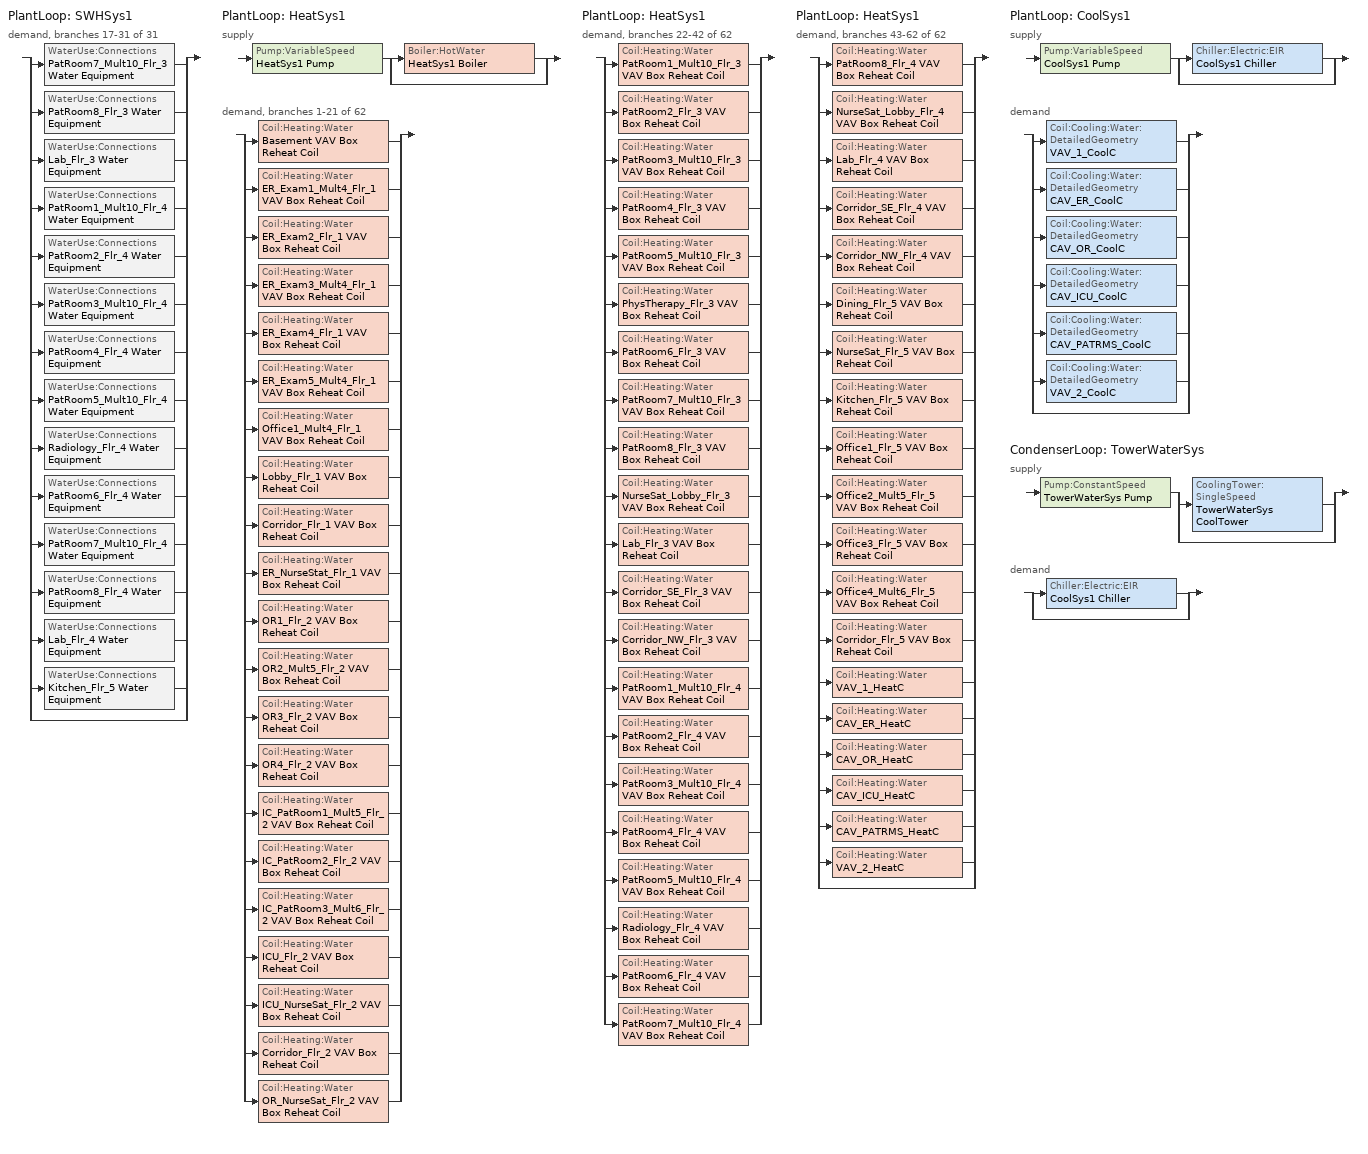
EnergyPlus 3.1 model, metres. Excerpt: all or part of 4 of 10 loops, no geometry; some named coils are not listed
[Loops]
PlantLoop 'SWHSys1'
 demand, branches 17-31 of 31: split
  | WaterUse:Connections 'PatRoom7_Mult10_Flr_3 Water Equipment'
  | WaterUse:Connections 'PatRoom8_Flr_3 Water Equipment'
  | WaterUse:Connections 'Lab_Flr_3 Water Equipment'
  | WaterUse:Connections 'PatRoom1_Mult10_Flr_4 Water Equipment'
  | WaterUse:Connections 'PatRoom2_Flr_4 Water Equipment'
  | WaterUse:Connections 'PatRoom3_Mult10_Flr_4 Water Equipment'
  | WaterUse:Connections 'PatRoom4_Flr_4 Water Equipment'
  | WaterUse:Connections 'PatRoom5_Mult10_Flr_4 Water Equipment'
  | WaterUse:Connections 'Radiology_Flr_4 Water Equipment'
  | WaterUse:Connections 'PatRoom6_Flr_4 Water Equipment'
  | WaterUse:Connections 'PatRoom7_Mult10_Flr_4 Water Equipment'
  | WaterUse:Connections 'PatRoom8_Flr_4 Water Equipment'
  | WaterUse:Connections 'Lab_Flr_4 Water Equipment'
  | WaterUse:Connections 'Kitchen_Flr_5 Water Equipment'
  | bypass
PlantLoop 'HeatSys1'
 supply: Pump:VariableSpeed 'HeatSys1 Pump' > split
  | Boiler:HotWater 'HeatSys1 Boiler'
  | bypass
 demand, branches 1-21 of 62: split
  | Coil:Heating:Water 'Basement VAV Box Reheat Coil'
  | Coil:Heating:Water 'ER_Exam1_Mult4_Flr_1 VAV Box Reheat Coil'
  | Coil:Heating:Water 'ER_Exam2_Flr_1 VAV Box Reheat Coil'
  | Coil:Heating:Water 'ER_Exam3_Mult4_Flr_1 VAV Box Reheat Coil'
  | Coil:Heating:Water 'ER_Exam4_Flr_1 VAV Box Reheat Coil'
  | Coil:Heating:Water 'ER_Exam5_Mult4_Flr_1 VAV Box Reheat Coil'
  | Coil:Heating:Water 'Office1_Mult4_Flr_1 VAV Box Reheat Coil'
  | Coil:Heating:Water 'Lobby_Flr_1 VAV Box Reheat Coil'
  | Coil:Heating:Water 'Corridor_Flr_1 VAV Box Reheat Coil'
  | Coil:Heating:Water 'ER_NurseStat_Flr_1 VAV Box Reheat Coil'
  | Coil:Heating:Water 'OR1_Flr_2 VAV Box Reheat Coil'
  | Coil:Heating:Water 'OR2_Mult5_Flr_2 VAV Box Reheat Coil'
  | Coil:Heating:Water 'OR3_Flr_2 VAV Box Reheat Coil'
  | Coil:Heating:Water 'OR4_Flr_2 VAV Box Reheat Coil'
  | Coil:Heating:Water 'IC_PatRoom1_Mult5_Flr_2 VAV Box Reheat Coil'
  | Coil:Heating:Water 'IC_PatRoom2_Flr_2 VAV Box Reheat Coil'
  | Coil:Heating:Water 'IC_PatRoom3_Mult6_Flr_2 VAV Box Reheat Coil'
  | Coil:Heating:Water 'ICU_Flr_2 VAV Box Reheat Coil'
  | Coil:Heating:Water 'ICU_NurseSat_Flr_2 VAV Box Reheat Coil'
  | Coil:Heating:Water 'Corridor_Flr_2 VAV Box Reheat Coil'
  | Coil:Heating:Water 'OR_NurseSat_Flr_2 VAV Box Reheat Coil'
PlantLoop 'HeatSys1'
 demand, branches 22-42 of 62: split
  | Coil:Heating:Water 'PatRoom1_Mult10_Flr_3 VAV Box Reheat Coil'
  | Coil:Heating:Water 'PatRoom2_Flr_3 VAV Box Reheat Coil'
  | Coil:Heating:Water 'PatRoom3_Mult10_Flr_3 VAV Box Reheat Coil'
  | Coil:Heating:Water 'PatRoom4_Flr_3 VAV Box Reheat Coil'
  | Coil:Heating:Water 'PatRoom5_Mult10_Flr_3 VAV Box Reheat Coil'
  | Coil:Heating:Water 'PhysTherapy_Flr_3 VAV Box Reheat Coil'
  | Coil:Heating:Water 'PatRoom6_Flr_3 VAV Box Reheat Coil'
  | Coil:Heating:Water 'PatRoom7_Mult10_Flr_3 VAV Box Reheat Coil'
  | Coil:Heating:Water 'PatRoom8_Flr_3 VAV Box Reheat Coil'
  | Coil:Heating:Water 'NurseSat_Lobby_Flr_3 VAV Box Reheat Coil'
  | Coil:Heating:Water 'Lab_Flr_3 VAV Box Reheat Coil'
  | Coil:Heating:Water 'Corridor_SE_Flr_3 VAV Box Reheat Coil'
  | Coil:Heating:Water 'Corridor_NW_Flr_3 VAV Box Reheat Coil'
  | Coil:Heating:Water 'PatRoom1_Mult10_Flr_4 VAV Box Reheat Coil'
  | Coil:Heating:Water 'PatRoom2_Flr_4 VAV Box Reheat Coil'
  | Coil:Heating:Water 'PatRoom3_Mult10_Flr_4 VAV Box Reheat Coil'
  | Coil:Heating:Water 'PatRoom4_Flr_4 VAV Box Reheat Coil'
  | Coil:Heating:Water 'PatRoom5_Mult10_Flr_4 VAV Box Reheat Coil'
  | Coil:Heating:Water 'Radiology_Flr_4 VAV Box Reheat Coil'
  | Coil:Heating:Water 'PatRoom6_Flr_4 VAV Box Reheat Coil'
  | Coil:Heating:Water 'PatRoom7_Mult10_Flr_4 VAV Box Reheat Coil'
PlantLoop 'HeatSys1'
 demand, branches 43-62 of 62: split
  | Coil:Heating:Water 'PatRoom8_Flr_4 VAV Box Reheat Coil'
  | Coil:Heating:Water 'NurseSat_Lobby_Flr_4 VAV Box Reheat Coil'
  | Coil:Heating:Water 'Lab_Flr_4 VAV Box Reheat Coil'
  | Coil:Heating:Water 'Corridor_SE_Flr_4 VAV Box Reheat Coil'
  | Coil:Heating:Water 'Corridor_NW_Flr_4 VAV Box Reheat Coil'
  | Coil:Heating:Water 'Dining_Flr_5 VAV Box Reheat Coil'
  | Coil:Heating:Water 'NurseSat_Flr_5 VAV Box Reheat Coil'
  | Coil:Heating:Water 'Kitchen_Flr_5 VAV Box Reheat Coil'
  | Coil:Heating:Water 'Office1_Flr_5 VAV Box Reheat Coil'
  | Coil:Heating:Water 'Office2_Mult5_Flr_5 VAV Box Reheat Coil'
  | Coil:Heating:Water 'Office3_Flr_5 VAV Box Reheat Coil'
  | Coil:Heating:Water 'Office4_Mult6_Flr_5 VAV Box Reheat Coil'
  | Coil:Heating:Water 'Corridor_Flr_5 VAV Box Reheat Coil'
  | Coil:Heating:Water 'VAV_1_HeatC'
  | Coil:Heating:Water 'CAV_ER_HeatC'
  | Coil:Heating:Water 'CAV_OR_HeatC'
  | Coil:Heating:Water 'CAV_ICU_HeatC'
  | Coil:Heating:Water 'CAV_PATRMS_HeatC'
  | Coil:Heating:Water 'VAV_2_HeatC'
  | bypass
PlantLoop 'CoolSys1'
 supply: Pump:VariableSpeed 'CoolSys1 Pump' > split
  | Chiller:Electric:EIR 'CoolSys1 Chiller'
  | bypass
 demand: split
  | Coil:Cooling:Water:DetailedGeometry 'VAV_1_CoolC'
  | Coil:Cooling:Water:DetailedGeometry 'CAV_ER_CoolC'
  | Coil:Cooling:Water:DetailedGeometry 'CAV_OR_CoolC'
  | Coil:Cooling:Water:DetailedGeometry 'CAV_ICU_CoolC'
  | Coil:Cooling:Water:DetailedGeometry 'CAV_PATRMS_CoolC'
  | Coil:Cooling:Water:DetailedGeometry 'VAV_2_CoolC'
  | bypass
CondenserLoop 'TowerWaterSys'
 supply: Pump:ConstantSpeed 'TowerWaterSys Pump' > split
  | CoolingTower:SingleSpeed 'TowerWaterSys CoolTower'
  | bypass
 demand: split
  | Chiller:Electric:EIR 'CoolSys1 Chiller'
  | bypass
[Coil:Heating:Water] Availablility Schedule=ALWAYS_ON; U-Factor Times Area Value {W/K}=AUTOSIZE; Maximum Water Flow Rate {m3/s}=AUTOSIZE; Coil Peformance input method=UFactorTimesAreaAndDesignWaterFlowRate; Nominal Capacity=AUTOSIZE; Design Inlet Water Temperature=82.2; Design Inlet Air Temperature=16.6; Design Outlet Water Temperature=71.1; Design Outlet Air Temperature=32.2
Basement VAV Box Reheat Coil; ER_Exam1_Mult4_Flr_1 VAV Box Reheat Coil; ER_Exam2_Flr_1 VAV Box Reheat Coil; ER_Exam3_Mult4_Flr_1 VAV Box Reheat Coil; ER_Exam4_Flr_1 VAV Box Reheat Coil; ER_Exam5_Mult4_Flr_1 VAV Box Reheat Coil; Office1_Mult4_Flr_1 VAV Box Reheat Coil; Lobby_Flr_1 VAV Box Reheat Coil; Corridor_Flr_1 VAV Box Reheat Coil; ER_NurseStat_Flr_1 VAV Box Reheat Coil; OR1_Flr_2 VAV Box Reheat Coil; OR2_Mult5_Flr_2 VAV Box Reheat Coil; OR3_Flr_2 VAV Box Reheat Coil; OR4_Flr_2 VAV Box Reheat Coil; IC_PatRoom1_Mult5_Flr_2 VAV Box Reheat Coil; IC_PatRoom2_Flr_2 VAV Box Reheat Coil; IC_PatRoom3_Mult6_Flr_2 VAV Box Reheat Coil; ICU_Flr_2 VAV Box Reheat Coil; ICU_NurseSat_Flr_2 VAV Box Reheat Coil; Corridor_Flr_2 VAV Box Reheat Coil; OR_NurseSat_Flr_2 VAV Box Reheat Coil; PatRoom1_Mult10_Flr_3 VAV Box Reheat Coil; PatRoom2_Flr_3 VAV Box Reheat Coil; PatRoom3_Mult10_Flr_3 VAV Box Reheat Coil; PatRoom4_Flr_3 VAV Box Reheat Coil; PatRoom5_Mult10_Flr_3 VAV Box Reheat Coil; PhysTherapy_Flr_3 VAV Box Reheat Coil; PatRoom6_Flr_3 VAV Box Reheat Coil; PatRoom7_Mult10_Flr_3 VAV Box Reheat Coil; PatRoom8_Flr_3 VAV Box Reheat Coil; NurseSat_Lobby_Flr_3 VAV Box Reheat Coil; Lab_Flr_3 VAV Box Reheat Coil; Corridor_SE_Flr_3 VAV Box Reheat Coil; Corridor_NW_Flr_3 VAV Box Reheat Coil; PatRoom1_Mult10_Flr_4 VAV Box Reheat Coil; PatRoom2_Flr_4 VAV Box Reheat Coil; PatRoom3_Mult10_Flr_4 VAV Box Reheat Coil; PatRoom4_Flr_4 VAV Box Reheat Coil; PatRoom5_Mult10_Flr_4 VAV Box Reheat Coil; Radiology_Flr_4 VAV Box Reheat Coil; PatRoom6_Flr_4 VAV Box Reheat Coil; PatRoom7_Mult10_Flr_4 VAV Box Reheat Coil; PatRoom8_Flr_4 VAV Box Reheat Coil; NurseSat_Lobby_Flr_4 VAV Box Reheat Coil; Lab_Flr_4 VAV Box Reheat Coil; Corridor_SE_Flr_4 VAV Box Reheat Coil; Corridor_NW_Flr_4 VAV Box Reheat Coil; Dining_Flr_5 VAV Box Reheat Coil; NurseSat_Flr_5 VAV Box Reheat Coil; Kitchen_Flr_5 VAV Box Reheat Coil; Office1_Flr_5 VAV Box Reheat Coil; Office2_Mult5_Flr_5 VAV Box Reheat Coil; Office3_Flr_5 VAV Box Reheat Coil; Office4_Mult6_Flr_5 VAV Box Reheat Coil; Corridor_Flr_5 VAV Box Reheat Coil
[WaterUse:Connections]
Name | Water Use Equipment 1
PatRoom7_Mult10_Flr_3 Water Equipment | PatRoom7_Mult10_Flr_3 Water Equipment
PatRoom8_Flr_3 Water Equipment | PatRoom8_Flr_3 Water Equipment
Lab_Flr_3 Water Equipment | Lab_Flr_3 Water Equipment
PatRoom1_Mult10_Flr_4 Water Equipment | PatRoom1_Mult10_Flr_4 Water Equipment
PatRoom2_Flr_4 Water Equipment | PatRoom2_Flr_4 Water Equipment
PatRoom3_Mult10_Flr_4 Water Equipment | PatRoom3_Mult10_Flr_4 Water Equipment
PatRoom4_Flr_4 Water Equipment | PatRoom4_Flr_4 Water Equipment
PatRoom5_Mult10_Flr_4 Water Equipment | PatRoom5_Mult10_Flr_4 Water Equipment
Radiology_Flr_4 Water Equipment | Radiology_Flr_4 Water Equipment
PatRoom6_Flr_4 Water Equipment | PatRoom6_Flr_4 Water Equipment
PatRoom7_Mult10_Flr_4 Water Equipment | PatRoom7_Mult10_Flr_4 Water Equipment
PatRoom8_Flr_4 Water Equipment | PatRoom8_Flr_4 Water Equipment
Lab_Flr_4 Water Equipment | Lab_Flr_4 Water Equipment
Kitchen_Flr_5 Water Equipment | Kitchen_Flr_5 Water Equipment
[WaterUse:Equipment]
Name | Peak Flow Rate {m3/s} | Flow Rate Fraction Schedule | Target Temperature Schedule | Hot Water Supply Temperature Schedule Name  {C} | Zone | Sensible Fraction Schedule | Latent Fraction Schedule
PatRoom7_Mult10_Flr_3 Water Equipment | 1.05556e-06 | BLDG_SWH_EXTD_SCH | PatRoom7_Mult10_Flr_3 Water Equipment Temp Sched | PatRoom7_Mult10_Flr_3 Water Equipment Hot Supply Temp Sched | PatRoom7_Mult10_Flr_3 | PatRoom7_Mult10_Flr_3 Water Equipment Sensible fract sched | PatRoom7_Mult10_Flr_3 Water Equipment Latent fract sched
PatRoom8_Flr_3 Water Equipment | 1.05556e-06 | BLDG_SWH_EXTD_SCH | PatRoom8_Flr_3 Water Equipment Temp Sched | PatRoom8_Flr_3 Water Equipment Hot Supply Temp Sched | PatRoom8_Flr_3 | PatRoom8_Flr_3 Water Equipment Sensible fract sched | PatRoom8_Flr_3 Water Equipment Latent fract sched
Lab_Flr_3 Water Equipment | 2.11111e-06 | BLDG_SWH_SCH | Lab_Flr_3 Water Equipment Temp Sched | Lab_Flr_3 Water Equipment Hot Supply Temp Sched | Lab_Flr_3 | Lab_Flr_3 Water Equipment Sensible fract sched | Lab_Flr_3 Water Equipment Latent fract sched
PatRoom1_Mult10_Flr_4 Water Equipment | 1.05556e-06 | BLDG_SWH_EXTD_SCH | PatRoom1_Mult10_Flr_4 Water Equipment Temp Sched | PatRoom1_Mult10_Flr_4 Water Equipment Hot Supply Temp Sched | PatRoom1_Mult10_Flr_4 | PatRoom1_Mult10_Flr_4 Water Equipment Sensible fract sched | PatRoom1_Mult10_Flr_4 Water Equipment Latent fract sched
PatRoom2_Flr_4 Water Equipment | 1.05556e-06 | BLDG_SWH_EXTD_SCH | PatRoom2_Flr_4 Water Equipment Temp Sched | PatRoom2_Flr_4 Water Equipment Hot Supply Temp Sched | PatRoom2_Flr_4 | PatRoom2_Flr_4 Water Equipment Sensible fract sched | PatRoom2_Flr_4 Water Equipment Latent fract sched
PatRoom3_Mult10_Flr_4 Water Equipment | 1.05556e-06 | BLDG_SWH_EXTD_SCH | PatRoom3_Mult10_Flr_4 Water Equipment Temp Sched | PatRoom3_Mult10_Flr_4 Water Equipment Hot Supply Temp Sched | PatRoom3_Mult10_Flr_4 | PatRoom3_Mult10_Flr_4 Water Equipment Sensible fract sched | PatRoom3_Mult10_Flr_4 Water Equipment Latent fract sched
PatRoom4_Flr_4 Water Equipment | 1.05556e-06 | BLDG_SWH_EXTD_SCH | PatRoom4_Flr_4 Water Equipment Temp Sched | PatRoom4_Flr_4 Water Equipment Hot Supply Temp Sched | PatRoom4_Flr_4 | PatRoom4_Flr_4 Water Equipment Sensible fract sched | PatRoom4_Flr_4 Water Equipment Latent fract sched
PatRoom5_Mult10_Flr_4 Water Equipment | 1.05556e-06 | BLDG_SWH_EXTD_SCH | PatRoom5_Mult10_Flr_4 Water Equipment Temp Sched | PatRoom5_Mult10_Flr_4 Water Equipment Hot Supply Temp Sched | PatRoom5_Mult10_Flr_4 | PatRoom5_Mult10_Flr_4 Water Equipment Sensible fract sched | PatRoom5_Mult10_Flr_4 Water Equipment Latent fract sched
Radiology_Flr_4 Water Equipment | 1.05556e-06 | BLDG_SWH_EXTD_SCH | Radiology_Flr_4 Water Equipment Temp Sched | Radiology_Flr_4 Water Equipment Hot Supply Temp Sched | Radiology_Flr_4 | Radiology_Flr_4 Water Equipment Sensible fract sched | Radiology_Flr_4 Water Equipment Latent fract sched
PatRoom6_Flr_4 Water Equipment | 1.05556e-06 | BLDG_SWH_EXTD_SCH | PatRoom6_Flr_4 Water Equipment Temp Sched | PatRoom6_Flr_4 Water Equipment Hot Supply Temp Sched | PatRoom6_Flr_4 | PatRoom6_Flr_4 Water Equipment Sensible fract sched | PatRoom6_Flr_4 Water Equipment Latent fract sched
PatRoom7_Mult10_Flr_4 Water Equipment | 1.05556e-06 | BLDG_SWH_EXTD_SCH | PatRoom7_Mult10_Flr_4 Water Equipment Temp Sched | PatRoom7_Mult10_Flr_4 Water Equipment Hot Supply Temp Sched | PatRoom7_Mult10_Flr_4 | PatRoom7_Mult10_Flr_4 Water Equipment Sensible fract sched | PatRoom7_Mult10_Flr_4 Water Equipment Latent fract sched
PatRoom8_Flr_4 Water Equipment | 1.05556e-06 | BLDG_SWH_EXTD_SCH | PatRoom8_Flr_4 Water Equipment Temp Sched | PatRoom8_Flr_4 Water Equipment Hot Supply Temp Sched | PatRoom8_Flr_4 | PatRoom8_Flr_4 Water Equipment Sensible fract sched | PatRoom8_Flr_4 Water Equipment Latent fract sched
Lab_Flr_4 Water Equipment | 2.11111e-06 | BLDG_SWH_SCH | Lab_Flr_4 Water Equipment Temp Sched | Lab_Flr_4 Water Equipment Hot Supply Temp Sched | Lab_Flr_4 | Lab_Flr_4 Water Equipment Sensible fract sched | Lab_Flr_4 Water Equipment Latent fract sched
Kitchen_Flr_5 Water Equipment | 0.000157722 | BLDG_SWH_EXTD_SCH | Kitchen_Flr_5 Water Equipment Temp Sched | Kitchen_Flr_5 Water Equipment Hot Supply Temp Sched | Kitchen_Flr_5 | Kitchen_Flr_5 Water Equipment Sensible fract sched | Kitchen_Flr_5 Water Equipment Latent fract sched
[SetpointManager:Scheduled] Control Variable {TEMP}=Temperature
Name | Schedule | Setpoint Node
HeatSys1 Loop Setpoint Manager | HW-Loop-Temp-Schedule | HeatSys1 Supply Outlet Node
CoolSys1 Loop Setpoint Manager | CW-Loop-Temp-Schedule | CoolSys1 Supply Outlet Node
[PlantLoop] Fluid Type {WATER}=Water; Maximum Loop Flow Rate {m3/s}=AUTOSIZE; Minimum Loop Flow Rate {m3/s}=0; Loop Volume {m3}=AUTOSIZE; Load Distribution Scheme {OPTIMAL | SEQUENTIAL}=Optimal
Name | Loop Equipment Operation Scheme | Maximum Loop Temperature {C} | Minimum Loop Temperature {C}
HeatSys1 | HeatSys1 Loop Operation Scheme List | 100 | 10
CoolSys1 | CoolSys1 Loop Operation Scheme List | 98 | 1
[Sizing:Plant]
Name | Loop Type {COOLING | HEATING} | Design Loop Exit Temperature {C} | Design Loop Temperature Difference {C} | Loop Type {COOLING | HEATING | CONDENSER}
HeatSys1 | Heating | 82 | 11
CoolSys1 | Cooling | 7.22 | 6.67
TowerWaterSys |  | 29.4 | 5.6 | CONDENSER
[PlantEquipmentOperationSchemes] Control Scheme 1 Schedule=PlantOnSched
Name | Control Scheme 1 Object Type {*******} | Control Scheme 1
HeatSys1 Loop Operation Scheme List | PlantEquipmentOperation:HeatingLoad | HeatSys1 Operation Scheme
CoolSys1 Loop Operation Scheme List | PlantEquipmentOperation:CoolingLoad | CoolSys1 Operation Scheme
[PlantEquipmentOperation:HeatingLoad]
HeatSys1 Operation Scheme: Load Range 1 Lower Limit {W}=0; Load Range 1 Upper Limit {W}=1000000000000000; Priority Control 1 Equipment List=HeatSys1 Equipment List
[PlantEquipmentList]
HeatSys1 Equipment List: HeatSys1 Boiler
CoolSys1 Equipment List: CoolSys1 Chiller
[Pump:VariableSpeed] Rated Flow Rate {m3/s}=AUTOSIZE; Rated Pump Head {Pa} [179352 Pa = 60 ft]=179352; Rated Power Consumption {W}=AUTOSIZE; Motor Efficiency=0.9; Fraction of Motor Inefficiencies to Fluid Stream=0; Coefficient 1 of the Part Load Performance Curve=0; Coefficient 2 of the Part Load Performance Curve=1; Coefficient 3 of the Part Load Performance Curve=0; Coefficient 4 of the Part Load Performance Curve=0; Minimum Flow Rate {m3/s}=0; Pump Control Type {Continuous | Intermittent}=Intermittent
HeatSys1 Pump; CoolSys1 Pump
[Boiler:HotWater]
HeatSys1 Boiler: Fuel Type=NATURALGAS; Nominal Capacity {W}=AUTOSIZE; Nominal Thermal Efficiency=0.786; Design Water Outlet Temperature {C}=81; Design Water Flow Rate {m3/s}=AUTOSIZE; Minimum Part Load Ratio=0; Maximum Part Load Ratio=1.2; Optimum Part Load Ratio=1; Water Outlet Upper Temperature Limit {C}=95; Boiler Flow Mode=VariableFlow; Parasitic Electric Load=0; Sizing Factor=1
[PlantEquipmentOperation:CoolingLoad] Load Range 1 Lower Limit {W}=0
Name | Load Range 1 Upper Limit {W} | Priority Control 1 Equipment List
CoolSys1 Operation Scheme | 100000000000000 | CoolSys1 Equipment List
TowerWaterSys Operation Scheme | 1000000000000 | TowerWaterSys Equipment List
[Chiller:Electric:EIR]
CoolSys1 Chiller: Reference Capacity {W}=AUTOSIZE; Reference COP { }=6.1; Reference Leaving Chilled Water Temperature {C}=6.67; Reference Entering Condenser Fluid Temperature {C}=29.4; Reference Chilled Water Flow Rate {m3/s}=AutoSize; Reference Condenser Water Flow Rate {m3/s}=AutoSize; Cooling Capacity Function of Temperature Curve=TraneChillerClgCapFuncTemp; Electric Input to Cooling Output Ratio Function of Temperature Curve=TraneChillerEIRFuncTemp; Electric Input to Cooling Output Ratio Function of Part Load Ratio Curve=TraneChillerEIRFuncPLR; Minimum Part Load Ratio=0.15; Maximum Part Load Ratio=1; Optimum Part Load Ratio=0.8; Minimum Unloading Ratio=0.15; Condenser Type=WaterCooled; Condenser Fan Power Ratio {W/W}=0; Leaving Chilled Water Lower Temperature Limit {C}=2; Chiller Flow Mode=VariableFlow; Design Heat Recovery Water Flow Rate {m3/s}=0; Sizing Factor=1
[CondenserLoop]
TowerWaterSys: Fluid Type {WATER}=Water; Loop Equipment Operation Scheme=TowerWaterSys Loop Operation Scheme List; Maximum Loop Temperature {C}=80; Minimum Loop Temperature {C}=5; Maximum Loop Flow Rate {m3/s}=AUTOSIZE; Minimum Loop Flow Rate {m3/s}=0; Loop Volume {m3}=AUTOSIZE; Load Distribution Scheme {OPTIMAL | SEQUENTIAL}=Sequential
[CondenserEquipmentOperationSchemes]
TowerWaterSys Loop Operation Scheme List: Control Scheme 1 Object Type {*******}=PlantEquipmentOperation:CoolingLoad; Control Scheme 1=TowerWaterSys Operation Scheme; Control Scheme 1 Schedule=PlantOnSched
[CondenserEquipmentList]
TowerWaterSys Equipment List: TowerWaterSys CoolTower
[Pump:ConstantSpeed]
TowerWaterSys Pump: Rated Flow Rate {m3/s}=AUTOSIZE; Rated Pump Head {Pa} [179352 Pa = 60 ft]=179352; Rated Power Consumption {W}=AUTOSIZE; Motor Efficiency=0.87; Fraction of Motor Inefficiencies to Fluid Stream=0; Pump Control Type {Continuous | Intermittent}=Intermittent
[CoolingTower:SingleSpeed]
TowerWaterSys CoolTower: Design Water Flow Rate {m3/s}=AUTOSIZE; Design Air Flow Rate {m3/s}=AUTOSIZE; Fan Power At Design Air Flow Rate {W}=AUTOSIZE; U-Factor Times Area Value at Design Air Flow Rate {W/K}=AUTOSIZE; Air Flow Rate In Free Convection Regime {m3/s}=AUTOSIZE; U-Factor Times Area Value at Free Convection Air Flow Rate {W/K}=AUTOSIZE; Performance Input Method {NominalCapacity | UFactorTimesAreaAndDesignWaterFlowRate}=UFactorTimesAreaAndDesignWaterFlowRate; Evaporation Loss Mode { LossFactor | SaturatedExit }=SaturatedExit; Drift Loss Percent=0.008; Blowdown Calculation Mode { ConcentrationRatio | ScheduledRate }=ConcentrationRatio; Blowdown Concentration Ratio=3; Capacity Control  { FanCycling |  FluidBypass }=FanCycling; Sizing Factor=1
[Schedule:Compact]
BLDG_SWH_SCH: Through: 12/31, For: Weekdays SummerDesignDay, Until: 07:00, 0.01, Until: 08:00, 0.17, Until: 09:00, 0.58, Until: 10:00, 0.66, Until: 11:00, 0.78, Until: 12:00, 0.82, Until: 13:00, 0.71, Until: 14:00, 0.82, Until: 15:00, 0.78, Until: 16:00, 0.74, Until: 17:00, 0.63, Until: 18:00, 0.41, Until: 21:00, 0.18, Until: 22:00, 0.1, Until: 24:00, 0.01, For: Saturday WinterDesignDay, Until: 08:00, 0.01, Until: 09:00, 0.2, Until: 10:00, 0.28, Until: 12:00, 0.3, Until: 14:00, 0.24, Until: 17:00, 0.23, Until: 18:00, 0.1, Until: 24:00, 0.01, For: Sunday Holidays AllOtherDays, Until: 24:00, 0.01
BLDG_SWH_EXTD_SCH: Through: 12/31, For: Weekdays SummerDesignDay, Until: 07:00, 0.3, Until: 08:00, 0.5, Until: 09:00, 0.58, Until: 10:00, 0.66, Until: 11:00, 0.78, Until: 12:00, 0.82, Until: 13:00, 0.71, Until: 14:00, 0.82, Until: 15:00, 0.78, Until: 16:00, 0.74, Until: 17:00, 0.63, Until: 18:00, 0.41, Until: 21:00, 0.35, Until: 24:00, 0.3, For: Saturday WinterDesignDay, Until: 08:00, 0.3, Until: 09:00, 0.4, Until: 10:00, 0.5, Until: 17:00, 0.6, Until: 18:00, 0.5, Until: 24:00, 0.3, For: Sunday Holidays AllOtherDays, Until: 08:00, 0.3, Until: 09:00, 0.4, Until: 10:00, 0.5, Until: 17:00, 0.6, Until: 18:00, 0.5, Until: 24:00, 0.3
ALWAYS_ON; PlantOnSched: Through: 12/31, For: AllDays, Until: 24:00, 1
CW-Loop-Temp-Schedule: Through: 12/31, For: AllDays, Until: 24:00, 6.7
HW-Loop-Temp-Schedule: Through: 12/31, For: AllDays, Until: 24:00, 60
PatRoom7_Mult10_Flr_3 Water Equipment Latent fract sched; PatRoom8_Flr_3 Water Equipment Latent fract sched; Lab_Flr_3 Water Equipment Latent fract sched; PatRoom1_Mult10_Flr_4 Water Equipment Latent fract sched; PatRoom2_Flr_4 Water Equipment Latent fract sched; PatRoom3_Mult10_Flr_4 Water Equipment Latent fract sched; PatRoom4_Flr_4 Water Equipment Latent fract sched; PatRoom5_Mult10_Flr_4 Water Equipment Latent fract sched; Radiology_Flr_4 Water Equipment Latent fract sched; PatRoom6_Flr_4 Water Equipment Latent fract sched; PatRoom7_Mult10_Flr_4 Water Equipment Latent fract sched; PatRoom8_Flr_4 Water Equipment Latent fract sched; Lab_Flr_4 Water Equipment Latent fract sched; Kitchen_Flr_5 Water Equipment Latent fract sched: Through: 12/31, For: AllDays, Until: 24:00, 0.05
PatRoom7_Mult10_Flr_3 Water Equipment Sensible fract sched; PatRoom8_Flr_3 Water Equipment Sensible fract sched; Lab_Flr_3 Water Equipment Sensible fract sched; PatRoom1_Mult10_Flr_4 Water Equipment Sensible fract sched; PatRoom2_Flr_4 Water Equipment Sensible fract sched; PatRoom3_Mult10_Flr_4 Water Equipment Sensible fract sched; PatRoom4_Flr_4 Water Equipment Sensible fract sched; PatRoom5_Mult10_Flr_4 Water Equipment Sensible fract sched; Radiology_Flr_4 Water Equipment Sensible fract sched; PatRoom6_Flr_4 Water Equipment Sensible fract sched; PatRoom7_Mult10_Flr_4 Water Equipment Sensible fract sched; PatRoom8_Flr_4 Water Equipment Sensible fract sched; Lab_Flr_4 Water Equipment Sensible fract sched; Kitchen_Flr_5 Water Equipment Sensible fract sched: Through: 12/31, For: AllDays, Until: 24:00, 0.2
PatRoom7_Mult10_Flr_3 Water Equipment Temp Sched; PatRoom8_Flr_3 Water Equipment Temp Sched; Lab_Flr_3 Water Equipment Temp Sched; PatRoom1_Mult10_Flr_4 Water Equipment Temp Sched; PatRoom2_Flr_4 Water Equipment Temp Sched; PatRoom3_Mult10_Flr_4 Water Equipment Temp Sched; PatRoom4_Flr_4 Water Equipment Temp Sched; PatRoom5_Mult10_Flr_4 Water Equipment Temp Sched; Radiology_Flr_4 Water Equipment Temp Sched; PatRoom6_Flr_4 Water Equipment Temp Sched; PatRoom7_Mult10_Flr_4 Water Equipment Temp Sched; PatRoom8_Flr_4 Water Equipment Temp Sched; Lab_Flr_4 Water Equipment Temp Sched; Kitchen_Flr_5 Water Equipment Temp Sched: Through: 12/31, For: AllDays, Until: 24:00, 49
PatRoom7_Mult10_Flr_3 Water Equipment Hot Supply Temp Sched; PatRoom8_Flr_3 Water Equipment Hot Supply Temp Sched; Lab_Flr_3 Water Equipment Hot Supply Temp Sched; PatRoom1_Mult10_Flr_4 Water Equipment Hot Supply Temp Sched; PatRoom2_Flr_4 Water Equipment Hot Supply Temp Sched; PatRoom3_Mult10_Flr_4 Water Equipment Hot Supply Temp Sched; PatRoom4_Flr_4 Water Equipment Hot Supply Temp Sched; PatRoom5_Mult10_Flr_4 Water Equipment Hot Supply Temp Sched; Radiology_Flr_4 Water Equipment Hot Supply Temp Sched; PatRoom6_Flr_4 Water Equipment Hot Supply Temp Sched; PatRoom7_Mult10_Flr_4 Water Equipment Hot Supply Temp Sched; PatRoom8_Flr_4 Water Equipment Hot Supply Temp Sched; Lab_Flr_4 Water Equipment Hot Supply Temp Sched; Kitchen_Flr_5 Water Equipment Hot Supply Temp Sched: Through: 12/31, For: AllDays, Until: 24:00, 55
[Curve:Quadratic]
TraneChillerEIRFuncPLR: Coefficient1 Const=0.141; Coefficient2 x=0.655; Coefficient3 x**2=0.203; Minimum Value of x=0; Maximum Value of x=1
[Curve:Biquadratic] Minimum Value of x=5; Maximum Value of x=10; Minimum Value of y=24; Maximum Value of y=35
Name | Coefficient1 Const | Coefficient2 x | Coefficient3 x**2 | Coefficient4 y | Coefficient5 y**2 | Coefficient6 x*y
TraneChillerClgCapFuncTemp | 1.07 | 0.0429 | 0.0004 | -0.0081 | 0 | -0.0004
TraneChillerEIRFuncTemp | 0.468 | -0.0138 | 0.0007 | 0.0109 | 0.0005 | -0.0007
